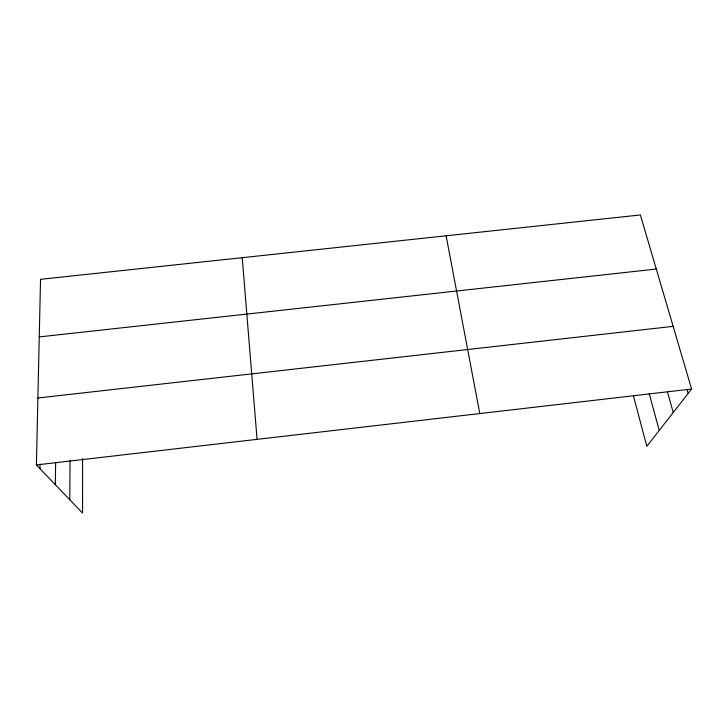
<?xml version="1.0" encoding="UTF-8"?>
<svg xmlns="http://www.w3.org/2000/svg" width="728" height="728" viewBox="0 0 728 728"><rect width="100%" height="100%" fill="white"/><g stroke="black" fill="none" stroke-linecap="round" stroke-linejoin="round"><path stroke-width="1.09" d="M82.592 458.522L82.546 513.049L36.4 464.928L40.541 279.325L640.367 214.951L691.6 389.025L646.81 446.3L633.424 395.85M69.779 499.736L70.043 460.751M55.355 484.693L55.647 463.017M39.94 468.623L40.04 464.1M36.4 464.928L691.6 389.025M37.892 397.989L673.154 326.353M39.257 336.909L656.292 269.051M686.941 389.171L688.178 393.402M667.494 392.128L673.245 412.494M649.203 393.666L659.24 430.403M446.118 235.799L479.798 413.559M242.215 257.676L257.075 439.357"/></g></svg>
